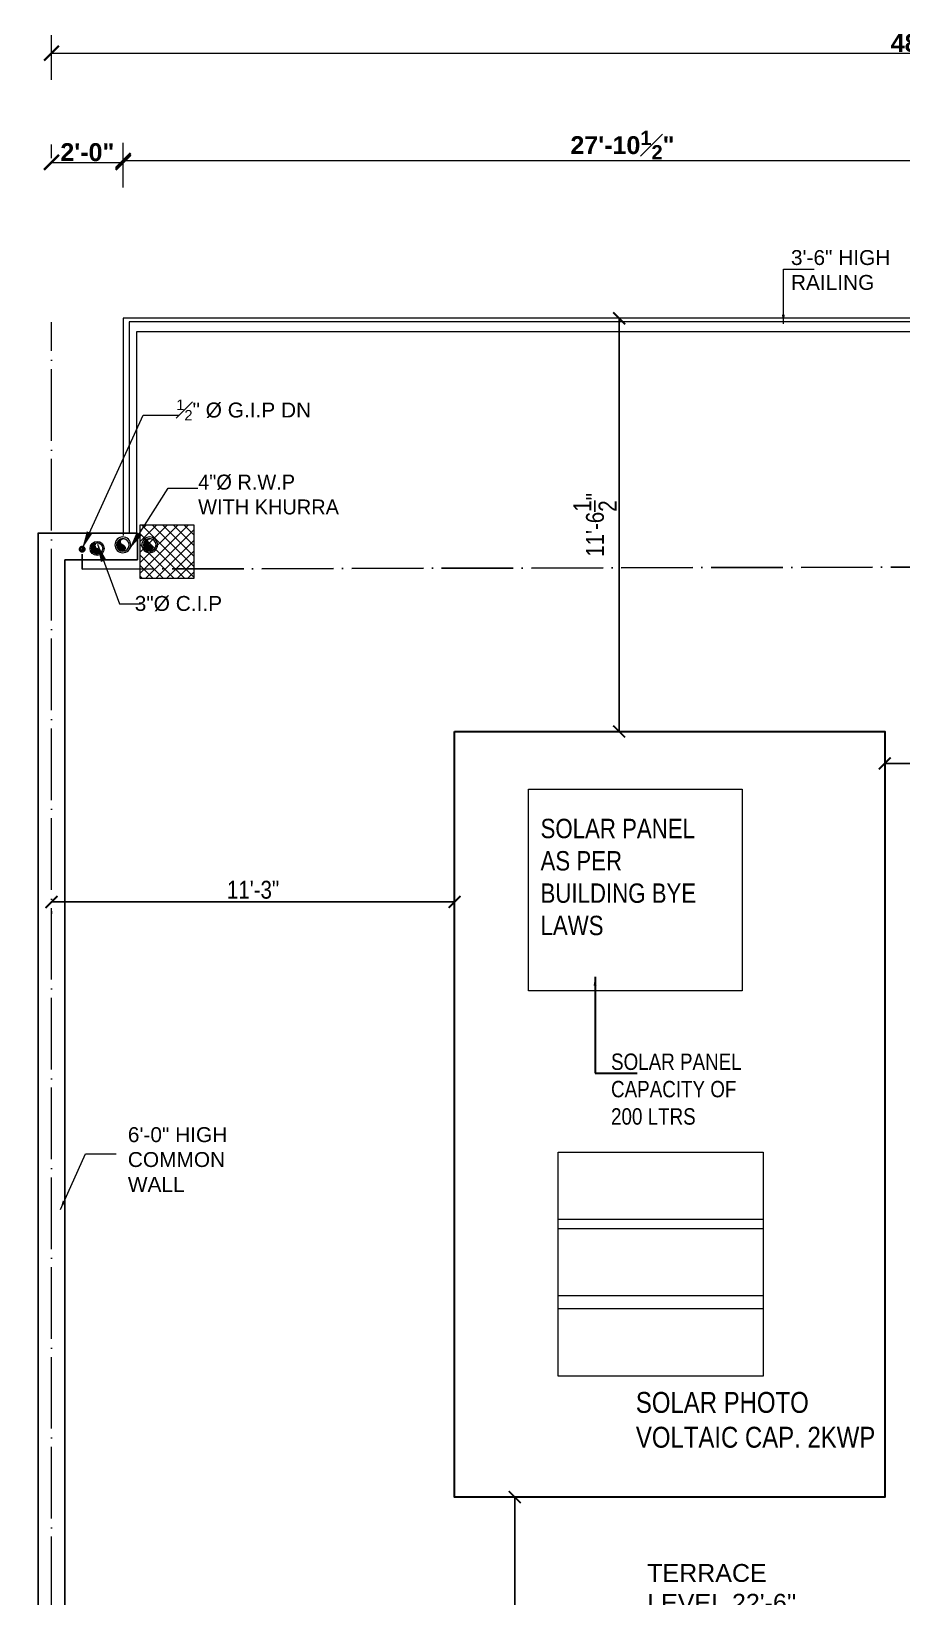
# Model space of a CAD drawing. Header units: feet. Extents: x 18471 to 30550, y -13540 to -11719.
# Drawn here: x 21426 to 21718, y -12922 to -12397 of the extents above; entities that cross this region are included whole.
import ezdxf

# ---------------------------------------------------------------- set-up
doc = ezdxf.new("R2010")
doc.units = ezdxf.units.FT
doc.header["$MEASUREMENT"] = 0
doc.header["$PDMODE"] = 2
doc.linetypes.add('ACAD_ISO04W100', pattern=[30, 24, -3, 0, -3])
doc.layers.get('0').update_dxf_attribs({"lineweight": 30})
doc.layers.add('BLK_1_TERRACESERVICE_UTILITYDISTANCE', color=25, linetype='Continuous', true_color=0x995f4c, plot=False)
for name, color, linetype, lineweight in [('center line', 253, 'ACAD_ISO04W100', 5), ('CWS', 94, 'Continuous', 9), ('DIM', 7, 'Continuous', 18), ('P-SOIL', 6, 'Continuous', 18), ('P-WASTE', 130, 'Continuous', 18), ('PL-C.W.S', 90, 'ACAD_ISO04W100', 25), ('PLANTERS', 58, 'Continuous', 13), ('pub health ser', 22, 'Continuous', 30), ('SANTRY', 1, 'Continuous', 20), ('SANTRY TEXT', 174, 'Continuous', 9), ('SOLAR_PANEL', 7, 'Continuous', 0), ('SOLAR_WATER_HEATER', 7, 'Continuous', 0), ('SPECS', 7, 'Continuous', 13), ('TEXT', 7, 'Continuous', 30), ('WALL', 10, 'Continuous', 30)]:
    doc.layers.add(name, color=color, linetype=linetype, lineweight=lineweight)
doc.styles.add('AR. TEXT 01', font='arialbd.ttf')
doc.styles.add('DIM TEXT', font='GOTHIC.TTF', dxfattribs={"height": 5})
doc.styles.add('p.h tex', font='techb___.ttf')
doc.styles.get("Standard").update_dxf_attribs({"font": 'ARIALN.TTF'})
doc.styles.add('TEX02', font='GARA.TTF')
doc.dimstyles.new('DIM 50', dxfattribs={"dimtxt": 6, "dimasz": 3, "dimexe": 6, "dimexo": 4, "dimgap": 0.3125, "dimtad": 1, "dimzin": 3, "dimdsep": 46, "dimlunit": 4, "dimtxsty": 'AR. TEXT 01', "dimblk": 'DOT', "dimcen": 0.09, "dimclrd": 5, "dimclre": 5, "dimclrt": 5, "dimazin": 0, "dimtfac": 0.8, "dimtofl": 0, "dimtmove": 1, "dimatfit": 3, "dimfxl": 6, "dimfxlon": 1, "dimfrac": 1, "dimtolj": 1, "dimtzin": 0, "dimlwd": -1, "dimlwe": -1, "dimarcsym": 1})
doc.dimstyles.new('DIM STYLE', dxfattribs={"dimtxt": 5, "dimasz": 3, "dimexe": 0, "dimexo": 0, "dimgap": 1.5, "dimtad": 1, "dimdec": 4, "dimzin": 3, "dimdsep": 46, "dimlunit": 4, "dimtxsty": 'DIM TEXT', "dimblk": 'ARCHTICK', "dimcen": 0, "dimdle": 1, "dimclrd": 256, "dimclre": 253, "dimclrt": 256, "dimadec": 0, "dimazin": 0, "dimtfac": 0.75, "dimtdec": 4, "dimtofl": 0, "dimtmove": 1, "dimatfit": 3, "dimfxl": 1, "dimfrac": 1, "dimtolj": 1, "dimtzin": 0, "dimlwd": -1, "dimlwe": -1, "dimarcsym": 0})
doc.dimstyles.get("Standard").update_dxf_attribs({"dimtxt": 6, "dimasz": 4, "dimexe": 4, "dimexo": 4, "dimgap": 1, "dimtad": 1, "dimdec": 1, "dimzin": 3, "dimdsep": 46, "dimlunit": 4, "dimtxsty": 'Standard', "dimblk": 'ARCHTICK', "dimcen": 0.09, "dimadec": 0, "dimazin": 0, "dimtfac": 1.004999999999999, "dimtdec": 1, "dimtofl": 0, "dimtmove": 2, "dimatfit": 3, "dimfxl": 4, "dimfxlon": 1, "dimtolj": 1, "dimtzin": 0, "dimarcsym": 0})

# ---------------------------------------------------------------- blocks, each defined once
blk = doc.blocks.new('_ArchTick')
at = {"color": 0, "linetype": 'ByBlock', "const_width": 0.15}
blk.add_lwpolyline([(-0.5, -0.5), (0.5, 0.5)], dxfattribs=at)
blk = doc.blocks.new('*D216')
at = {"layer": 'Defpoints', "color": 0, "transparency": 16777216}
for p in [(21432.79801133277, -12443.96963744386), (21456.7980113328, -12441.38894606664), (21456.7980113328, -12443.96963744385)]:
    blk.add_point(p, dxfattribs=at)
at = {"layer": 'DIM', "ltscale": 5, "transparency": 16777216}
for p, q in [((21432.79801133277, -12439.96963744386), (21432.79801133277, -12435.38894606664)), ((21456.7980113328, -12439.96963744385), (21456.7980113328, -12435.38894606664)), ((21432.79801133277, -12441.38894606664), (21456.7980113328, -12441.38894606664))]:
    blk.add_line(p, q, dxfattribs=at)
at = {"layer": 'DIM', "transparency": 16777216, "xscale": 5, "yscale": 5, "zscale": 5, "rotation": 180}
blk.add_blockref('_ArchTick', (21432.79801133277, -12441.38894606664), dxfattribs=at)
at = {"layer": 'DIM', "transparency": 16777216, "xscale": 5, "yscale": 5, "zscale": 5}
blk.add_blockref('_ArchTick', (21456.7980113328, -12441.38894606664), dxfattribs=at)
at = {"layer": 'DIM', "transparency": 16777216, "insert": (21444.79801133279, -12438.01644606664), "char_height": 6, "attachment_point": 5, "style": 'AR. TEXT 01'}
blk.add_mtext('\\A1;2\'-0"', dxfattribs=at)
blk = doc.blocks.new('*D217')
at = {"layer": 'Defpoints', "color": 0, "transparency": 16777216}
for p in [(21478.71469388965, -12493.65837288003), (21398.85132245502, -12565.63067112256), (21440.09025195441, -12565.63067112256)]:
    blk.add_point(p, dxfattribs=at)
at = {"layer": 'DIM', "ltscale": 5, "transparency": 16777216}
for p, q in [((21407.85132245502, -12493.65837288003), (21392.85132245502, -12493.65837288003)), ((21398.85132245502, -12493.65837288003), (21398.85132245502, -12565.63067112256)), ((21407.85132245502, -12565.63067112256), (21392.85132245502, -12565.63067112256))]:
    blk.add_line(p, q, dxfattribs=at)
at = {"layer": 'DIM', "transparency": 16777216, "xscale": 5, "yscale": 5, "zscale": 5}
for p, rotation in [((21398.85132245502, -12493.65837288003), 90), ((21398.85132245502, -12565.63067112256), 270)]:
    blk.add_blockref('_ArchTick', p, dxfattribs=dict(at, rotation=rotation))
at = {"layer": 'DIM', "transparency": 16777216, "insert": (21395.47882245502, -12529.64452200129), "char_height": 6, "attachment_point": 5, "rotation": 90, "style": 'AR. TEXT 01'}
blk.add_mtext('\\A1;6\'-0"', dxfattribs=at)
blk = doc.blocks.new('*D218')
at = {"layer": 'Defpoints', "color": 0, "transparency": 16777216}
for p in [(21434.3285725231, -12565.63067112256), (21398.85132245508, -12988.65837288005), (21448.06268889576, -12988.65837288005)]:
    blk.add_point(p, dxfattribs=at)
at = {"layer": 'DIM', "ltscale": 5, "transparency": 16777216}
for p, q in [((21407.85132245508, -12565.63067112256), (21392.85132245508, -12565.63067112256)), ((21398.85132245508, -12565.63067112256), (21398.85132245508, -12988.65837288005)), ((21407.85132245508, -12988.65837288005), (21392.85132245508, -12988.65837288005))]:
    blk.add_line(p, q, dxfattribs=at)
at = {"layer": 'DIM', "transparency": 16777216, "xscale": 5, "yscale": 5, "zscale": 5}
for p, rotation in [((21398.85132245508, -12565.63067112256), 90), ((21398.85132245508, -12988.65837288005), 270)]:
    blk.add_blockref('_ArchTick', p, dxfattribs=dict(at, rotation=rotation))
at = {"layer": 'DIM', "transparency": 16777216, "insert": (21395.47882245508, -12777.14452200131), "char_height": 6, "attachment_point": 5, "rotation": 90, "style": 'AR. TEXT 01'}
blk.add_mtext('\\A1;35\'-3"', dxfattribs=at)
blk = doc.blocks.new('*D219')
at = {"layer": 'Defpoints', "color": 0, "transparency": 16777216}
for p in [(22017.79801133277, -12404.78902547633), (22017.79801133277, -12556.33949283587), (21432.79801133277, -12602.67774282331)]:
    blk.add_point(p, dxfattribs=at)
at = {"layer": 'DIM', "ltscale": 5, "transparency": 16777216}
for p, q in [((21432.79801133277, -12413.78902547633), (21432.79801133277, -12398.78902547633)), ((22017.79801133277, -12413.78902547633), (22017.79801133277, -12398.78902547633)), ((21432.79801133277, -12404.78902547633), (22017.79801133277, -12404.78902547633))]:
    blk.add_line(p, q, dxfattribs=at)
at = {"layer": 'DIM', "transparency": 16777216, "xscale": 5, "yscale": 5, "zscale": 5, "rotation": 180}
blk.add_blockref('_ArchTick', (21432.79801133277, -12404.78902547633), dxfattribs=at)
at = {"layer": 'DIM', "transparency": 16777216, "xscale": 5, "yscale": 5, "zscale": 5}
blk.add_blockref('_ArchTick', (22017.79801133277, -12404.78902547633), dxfattribs=at)
at = {"layer": 'DIM', "transparency": 16777216, "insert": (21725.29801133277, -12401.41052547633), "char_height": 6, "attachment_point": 5, "style": 'AR. TEXT 01'}
blk.add_mtext('\\A1;48\'-9"', dxfattribs=at)
blk = doc.blocks.new('RWP')
at = {"layer": 'P-SOIL'}
h = blk.add_hatch(color=7, dxfattribs=at)
edge = h.paths.add_edge_path()
edge.add_ellipse((-58225.88443678952, -118219.5594493906), major_axis=(1.494147372830069, 1.494147372830069), ratio=0.9999999999971358, start_angle=35.6182046845361, end_angle=125.618203281105)
edge.add_ellipse((-58225.88443678952, -118219.5594493906), major_axis=(1.494147372827425, 1.494147372827423), ratio=0.9999999999948398, start_angle=125.618203281105, end_angle=215.6182018617833)
edge.add_ellipse((-58226.11501198305, -118220.5921985362), major_axis=(0.7482431835796156, 0.7482431835796152), ratio=0.9999999999816468, start_angle=218.8220523718932, end_angle=392.4143515007202)
edge.add_ellipse((-58225.65386160055, -118218.5267002386), major_axis=(-0.7482431836025633, 0.7482431836025631), ratio=0.9999999999430152, start_angle=-51.1779422807781, end_angle=122.41435150089211, ccw=False)
at = {"layer": 'P-SOIL', "color": 7, "extrusion": (0, 0, -1)}
for centre, major_axis, ratio, start_param, end_param in [((-58225.88443678952, -118219.5594493906), (1.867684216040422, 1.867684216040422), 0.99999999999517, 3.926990816989658, 10.21017612416924), ((-58225.88443678952, -118219.5594493906), (-1.494147372831555, 1.494147372831555), 0.9999999999934598, 5.497787143778865, 11.78097245095845), ((-58226.11501198302, -118220.5921985362), (-0.7482431836144129, 0.7482431836144129), 0.9999999999042399, 1.005059168248902, 4.258487346123779)]:
    blk.add_ellipse(centre, major_axis=major_axis, ratio=ratio, start_param=start_param, end_param=end_param, dxfattribs=at)
at = {"layer": 'P-SOIL', "color": 7, "extrusion": (0, 0, -0.9999999999999998)}
blk.add_ellipse((-58225.65386160053, -118218.5267002386), major_axis=(0.7482431836246272, 0.7482431836246272), ratio=0.99999999987498, start_param=2.575855494946888, end_param=5.829283672833697, dxfattribs=at)
blk = doc.blocks.new('_Dot')
at = {"color": 0, "linetype": 'ByBlock', "lineweight": -2}
blk.add_line((-0.5, 0), (-1, 0), dxfattribs=at)
at = {"color": 0, "linetype": 'ByBlock', "const_width": 0.5}
blk.add_lwpolyline([(-0.25, 0, 1), (0.25, 0, 1)], format="xyb", close=True, dxfattribs=at)
blk = doc.blocks.new('100')
at = {"layer": 'P-WASTE'}
blk.add_hatch(color=256, dxfattribs=at).paths.add_polyline_path([(0.3260249795212076, 1.973248008309383, 0.4142135551564638), (-1.973248001145293, 0.3260250230132442, 0.414213555159394), (-0.3260250724852085, -1.973247998235819, 0.9455893433159012), (-1.45519e-11, -5.457e-12, -0.9455892991167292)])
for radius in [2.499999999999999, 1.999999999999998]:
    blk.add_circle((2.12549e-09, -3.00588e-09), radius, dxfattribs=at)
for centre, start, end in [((0.21823989284348, 0.9774991942531398), 71.00664796697363, 257.4143515063175), ((-0.21823989285076, -0.97749919425223), 251.0066479669736, 77.41435150631733)]:
    blk.add_arc(centre, 1.001565437499833, start, end, dxfattribs=at)
blk = doc.blocks.new('DF DF')
at = {"layer": 'PL-C.W.S', "ltscale": 2}
h = blk.add_hatch(dxfattribs=at)
h.set_pattern_fill('JIS_LC_20', color=256, scale=0.00030976, style=0)
h.set_pattern_definition([(135.0000000015881, (-713.6371133431317, -1892.405334894047), (0.0045997013275512, 0.0045997013272962), []), (135.0000000015881, (-713.6372434423317, -1892.405334894047), (0.0045997013275512, 0.0045997013272962), [])])
edge = h.paths.add_edge_path()
edge.add_ellipse((-1141.155969474507, -1786.047756641909), major_axis=(-0.0172638459292222, 3.67380965955e-05), ratio=0.9999999999448315, start_angle=109.7335148373989, end_angle=250.5103398213486)
edge.add_ellipse((-1141.150174988148, -1786.064019041909), major_axis=(-0.0325247972641925, 1.33438009235e-05), ratio=0.9999999999445645, start_angle=180.0235064780413, end_angle=270.02350647804116, ccw=False)
edge.add_ellipse((-1141.150174988148, -1786.064019041909), major_axis=(0.0325247727854484, 4.20759883691e-05), ratio=0.9999999999445631, start_angle=269.92587879808355, end_angle=359.9258787994174, ccw=False)
edge.add_ellipse((-1141.143692296203, -1786.080281441909), major_axis=(0.0175068814637724, 7.0747587468e-06), ratio=0.9999999999445439, start_angle=111.71059004010041, end_angle=248.24310202751678, ccw=False)
at = {"layer": 'PL-C.W.S', "ltscale": 2, "extrusion": (0, 0, -1)}
for centre, major_axis, ratio, start_param, end_param in [((-1141.150174988148, -1786.064019041909), (0.0403307360506055, 3.58698504617e-05), 0.99999999994456, 3.142482045763561, 9.425667352943147), ((-1141.150174988148, -1786.064019041909), (0.0325247258547981, 6.94492913112e-05), 0.9999999999445602, 3.14372792710681, 9.426913234286395), ((-1141.143692296203, -1786.080281441909), (-0.0175068160262084, 4.83866055586e-05), 0.9999999999442701, -1.194234800505054, 1.188707069907176), ((-1141.157000834208, -1786.047895540491), (0.0175068160262084, -4.83866055586e-05), 0.9999999999442701, -1.194234800505054, 1.188707069907176)]:
    blk.add_ellipse(centre, major_axis=major_axis, ratio=ratio, start_param=start_param, end_param=end_param, dxfattribs=at)
blk = doc.blocks.new('*D223')
at = {"layer": 'Defpoints', "color": 0, "transparency": 16777216}
for p in [(21791.29801133277, -12440.8034724353), (21456.79801133277, -12493.65837288003), (21791.29801133277, -12493.65837288003)]:
    blk.add_point(p, dxfattribs=at)
at = {"layer": 'DIM', "ltscale": 5, "transparency": 16777216}
for p, q in [((21456.79801133277, -12449.8034724353), (21456.79801133277, -12434.8034724353)), ((21791.29801133277, -12449.8034724353), (21791.29801133277, -12434.8034724353)), ((21456.79801133277, -12440.8034724353), (21791.29801133277, -12440.8034724353))]:
    blk.add_line(p, q, dxfattribs=at)
at = {"layer": 'DIM', "transparency": 16777216, "xscale": 5, "yscale": 5, "zscale": 5, "rotation": 180}
blk.add_blockref('_ArchTick', (21456.79801133277, -12440.8034724353), dxfattribs=at)
at = {"layer": 'DIM', "transparency": 16777216, "xscale": 5, "yscale": 5, "zscale": 5}
blk.add_blockref('_ArchTick', (21791.29801133277, -12440.8034724353), dxfattribs=at)
at = {"layer": 'DIM', "transparency": 16777216, "insert": (21624.04801133277, -12435.6255724353), "char_height": 6, "attachment_point": 5, "style": 'AR. TEXT 01'}
blk.add_mtext('\\A1;27\'-10{\\H0.800000x;\\S1#2;}"', dxfattribs=at)
blk = doc.blocks.new('*D231')
at = {"layer": 'BLK_1_TERRACESERVICE_UTILITYDISTANCE', "color": 0, "lineweight": -2, "transparency": 16777216}
for p, q in [((21618.9495907716, -12493.65837288004), (21618.9495907716, -12493.65837288004)), ((21622.9495907716, -12632.17244247835), (21622.9495907716, -12493.65837288004)), ((21619.72557401065, -12632.17244247835), (21618.9495907716, -12632.17244247835))]:
    blk.add_line(p, q, dxfattribs=at)
at = {"layer": 'Defpoints', "color": 0, "transparency": 16777216}
for p in [(21622.9495907716, -12493.65837288004), (21622.9495907716, -12493.65837288004), (21623.72557401065, -12632.17244247835)]:
    blk.add_point(p, dxfattribs=at)
at = {"layer": 'BLK_1_TERRACESERVICE_UTILITYDISTANCE', "color": 0, "lineweight": -2, "transparency": 16777216, "xscale": 4, "yscale": 4, "zscale": 4}
for p, rotation in [((21622.9495907716, -12493.65837288004), 90), ((21622.9495907716, -12632.17244247835), 270)]:
    blk.add_blockref('_ArchTick', p, dxfattribs=dict(at, rotation=rotation))
at = {"layer": 'BLK_1_TERRACESERVICE_UTILITYDISTANCE', "color": 0, "transparency": 16777216, "insert": (21614.83939557641, -12562.91540767919), "char_height": 6, "attachment_point": 5, "rotation": 90}
blk.add_mtext('\\A1;11\'-6{\\H1.005000x;\\S1/2;}"', dxfattribs=at)
blk = doc.blocks.new('*D232')
at = {"layer": 'BLK_1_TERRACESERVICE_UTILITYDISTANCE', "color": 0, "lineweight": -2, "transparency": 16777216}
for p, q in [((21432.79801133277, -12689.28458023228), (21567.81476201695, -12689.28458023228)), ((21432.79801133277, -12692.39905002021), (21432.79801133277, -12693.28458023228)), ((21567.81476201695, -12692.39905002021), (21567.81476201695, -12693.28458023228))]:
    blk.add_line(p, q, dxfattribs=at)
at = {"layer": 'Defpoints', "color": 0, "transparency": 16777216}
for p in [(21432.79801133277, -12688.39905002021), (21567.81476201695, -12688.39905002021), (21567.81476201695, -12689.28458023228)]:
    blk.add_point(p, dxfattribs=at)
at = {"layer": 'BLK_1_TERRACESERVICE_UTILITYDISTANCE', "color": 0, "lineweight": -2, "transparency": 16777216, "xscale": 4, "yscale": 4, "zscale": 4, "rotation": 180}
blk.add_blockref('_ArchTick', (21432.79801133277, -12689.28458023228), dxfattribs=at)
at = {"layer": 'BLK_1_TERRACESERVICE_UTILITYDISTANCE', "color": 0, "lineweight": -2, "transparency": 16777216, "xscale": 4, "yscale": 4, "zscale": 4}
blk.add_blockref('_ArchTick', (21567.81476201695, -12689.28458023228), dxfattribs=at)
at = {"layer": 'BLK_1_TERRACESERVICE_UTILITYDISTANCE', "color": 0, "transparency": 16777216, "insert": (21500.30638667486, -12685.22151716922), "char_height": 6, "attachment_point": 5}
blk.add_mtext('\\A1;11\'-3"', dxfattribs=at)
blk = doc.blocks.new('*D233')
at = {"layer": 'BLK_1_TERRACESERVICE_UTILITYDISTANCE', "color": 0, "lineweight": -2, "transparency": 16777216}
for p, q in [((21711.91790543557, -12636.17244247835), (21711.91790543557, -12646.85698643132)), ((22017.79801133277, -12641.14485294914), (22017.79801133277, -12638.85698643132)), ((21711.91790543557, -12642.85698643132), (22017.79801133277, -12642.85698643132))]:
    blk.add_line(p, q, dxfattribs=at)
at = {"layer": 'Defpoints', "color": 0, "transparency": 16777216}
for p in [(21711.91790543557, -12632.17244247835), (22017.79801133277, -12642.85698643132), (22017.79801133277, -12645.14485294914)]:
    blk.add_point(p, dxfattribs=at)
at = {"layer": 'BLK_1_TERRACESERVICE_UTILITYDISTANCE', "color": 0, "lineweight": -2, "transparency": 16777216, "xscale": 4, "yscale": 4, "zscale": 4, "rotation": 180}
blk.add_blockref('_ArchTick', (21711.91790543557, -12642.85698643132), dxfattribs=at)
at = {"layer": 'BLK_1_TERRACESERVICE_UTILITYDISTANCE', "color": 0, "lineweight": -2, "transparency": 16777216, "xscale": 4, "yscale": 4, "zscale": 4}
blk.add_blockref('_ArchTick', (22017.79801133277, -12642.85698643132), dxfattribs=at)
at = {"layer": 'BLK_1_TERRACESERVICE_UTILITYDISTANCE', "color": 0, "transparency": 16777216, "insert": (21864.85795838417, -12638.79392336826), "char_height": 6, "attachment_point": 5}
blk.add_mtext('\\A1;25\'-6"', dxfattribs=at)
blk = doc.blocks.new('*D234')
at = {"layer": 'BLK_1_TERRACESERVICE_UTILITYDISTANCE', "color": 0, "lineweight": -2, "transparency": 16777216}
for p, q in [((21584.68091911028, -12888.74045904336), (21583.94548478834, -12888.74045904336)), ((21587.94548478834, -12888.74045904336), (21587.94548478834, -13060.65837288007)), ((21584.68091911028, -13060.65837288007), (21583.94548478834, -13060.65837288007))]:
    blk.add_line(p, q, dxfattribs=at)
at = {"layer": 'Defpoints', "color": 0, "transparency": 16777216}
for p in [(21588.68091911028, -12888.74045904336), (21587.94548478834, -13060.65837288007), (21588.68091911028, -13060.65837288007)]:
    blk.add_point(p, dxfattribs=at)
at = {"layer": 'BLK_1_TERRACESERVICE_UTILITYDISTANCE', "color": 0, "lineweight": -2, "transparency": 16777216, "xscale": 4, "yscale": 4, "zscale": 4}
for p, rotation in [((21587.94548478834, -12888.74045904336), 90), ((21587.94548478834, -13060.65837288007), 270)]:
    blk.add_blockref('_ArchTick', p, dxfattribs=dict(at, rotation=rotation))
at = {"layer": 'BLK_1_TERRACESERVICE_UTILITYDISTANCE', "color": 0, "transparency": 16777216, "insert": (21583.93347277632, -12974.69941596172), "char_height": 6, "attachment_point": 5, "rotation": 90}
blk.add_mtext('\\A1;14\'-4"', dxfattribs=at)

msp = doc.modelspace()

# ---------------------------------------------------------------- hatches: boundary and pattern name
at = {"layer": 'pub health ser', "lineweight": 0, "true_color": 0x939598}
h = msp.add_hatch(dxfattribs=at)
h.set_pattern_fill('ANSI37', color=252, scale=20, angle=-90.00000000000001, style=0)
h.set_pattern_definition([(-45.00000000000006, (-2220.789000588681, 46458.52925260288), (1.767766952966369, 1.767766952966367), []), (44.99999999999995, (-2220.789000588681, 46458.52925260288), (-1.767766952966367, 1.767766952966369), [])])
h.paths.add_polyline_path([(21480.49968150749, -12580.85608633225), (21480.49968150751, -12562.85608633225), (21462.49968150751, -12562.85608633222), (21462.49968150751, -12580.85608633222)])
edge = h.paths.add_edge_path(flags=16)
edge.add_ellipse((21470.82412869715, -12571.29411330279), major_axis=(0.7482431836542677, 0.7482431836542677), ratio=0.999999999800657, start_angle=51.17794786418325, end_angle=63.99335204062713)
edge.add_ellipse((21471.05470389067, -12572.32686244837), major_axis=(1.494147372824954, 1.494147372824954), ratio=1, start_angle=54.38179825586201, end_angle=60.789499034851985, ccw=False)

# ---------------------------------------------------------------- linework, layer by layer
at = {"elevation": 0.02260156391333}
msp.add_lwpolyline([(21567.81476201695, -12632.17244247835), (21711.91790543557, -12632.17244247835), (21711.91790543557, -12888.74045904336), (21567.81476201695, -12888.74045904336)], close=True, dxfattribs=at)
at = {"layer": 'center line'}
msp.add_line((21432.79801133277, -13196.91266858144, 0.02260156391333), (21432.79801133277, -12494.9966660264, 0.02260156391333), dxfattribs=at)
at = {"layer": 'PL-C.W.S'}
msp.add_lwpolyline([(21443.06754878032, -12572.73076457674), (21443.06754878032, -12577.72269171013), (21760.81734531922, -12576.97269171013), (21761.45942319064, -12681.23104872307)], dxfattribs=at)
at = {"layer": 'PLANTERS', "ltscale": 15}
msp.add_line((21456.79801133277, -12493.65837288003, 0.02260156391333), (21456.7980113328, -12566.40837287718, 0.02260156391333), dxfattribs=at)
at = {"layer": 'PLANTERS', "ltscale": 15, "elevation": 0.02260156391333}
for points in [[(21993.79801133277, -12520.65837288003), (21993.84049783186, -12448.65837288004), (21791.29801133277, -12448.65837288004), (21791.29801133277, -12493.65837288004), (21456.79801133277, -12493.65837288003)], [(21991.74940058433, -12519.86560248369), (21991.7767044788, -12449.88067112541), (21793.24934381752, -12449.88067112541), (21793.24934381752, -12494.88067112541), (21458.74934381752, -12494.8806711254), (21458.74934381755, -12565.63067112254)], [(21989.29813905806, -12520.62446843618), (21989.30646469675, -12453.15837288004), (21795.79801133277, -12453.15837288004), (21795.79801133277, -12498.15837288004), (21461.29801133277, -12498.15837288003), (21461.2980113328, -12566.40837287718)]]:
    msp.add_lwpolyline(points, dxfattribs=at)
at = {"layer": 'pub health ser', "color": 252, "lineweight": 0, "true_color": 0x939598, "elevation": 0.02260156391333}
msp.add_lwpolyline([(21462.49968150751, -12562.85608633225), (21480.49968150751, -12562.85608633225), (21480.49968150751, -12580.85608633223), (21462.49968150751, -12580.85608633223)], close=True, dxfattribs=at)
at = {"layer": 'SANTRY', "elevation": 0.02260156391333}
for points in [[(21602.49718921797, -12773.12089176626), (21671.21759441955, -12773.12089176626), (21671.21759441955, -12795.69527986269), (21602.49718921797, -12795.69527986269)], [(21602.49718921797, -12798.74587560965), (21671.21759441955, -12798.74587560965), (21671.21759441955, -12821.32026370605), (21602.49718921797, -12821.32026370605)], [(21602.49718921797, -12825.59109589445), (21671.21759441955, -12825.59109589445), (21671.21759441955, -12848.16548399082), (21602.49718921797, -12848.16548399082)]]:
    msp.add_lwpolyline(points, close=True, dxfattribs=at)
at = {"layer": 'SOLAR_PANEL', "color": 3, "elevation": 0.02260156391333}
msp.add_lwpolyline([(21602.49718921797, -12773.12089176626), (21671.21759441955, -12773.12089176626), (21671.21759441955, -12848.16548399082), (21602.49718921797, -12848.16548399082)], close=True, dxfattribs=at)
at = {"layer": 'SOLAR_WATER_HEATER', "color": 1, "elevation": 0.02260156391333}
msp.add_lwpolyline([(21592.56591340109, -12651.44792283863), (21664.18900048355, -12651.44792283863), (21664.18900048355, -12719.09858094455), (21592.56591340109, -12719.09858094455)], close=True, dxfattribs=at)
at = {"layer": 'WALL', "lineweight": 25}
for p, q in [((21461.56591490252, -12565.63067112254, 0.02260156391333), (21428.24934381752, -12565.63067112256, 0.02260156391333)), ((21428.29801133277, -12988.65837288005, 0.02260156391333), (21428.29801133277, -12565.63067112256, 0.02260156391333)), ((21461.56591490252, -12574.63067112253, 0.02260156391333), (21461.56591490252, -12565.6306711225, 0.02260156391333)), ((21461.56591490252, -12574.63067112253, 0.02260156391333), (21437.24934381751, -12574.63067112253, 0.02260156391333)), ((21437.29801133276, -12979.65837288004, 0.02260156391333), (21437.29801133279, -12574.63067112253, 0.02260156391333))]:
    msp.add_line(p, q, dxfattribs=at)

# ---------------------------------------------------------------- block references
at = {"layer": 'P-WASTE', "xscale": 0.9400695655276597, "yscale": 0.9400695655276597, "zscale": 0.9400695655276597}
msp.add_blockref('100', (21448.06898167174, -12570.78828545156), dxfattribs=at)
at = {"layer": 'PL-C.W.S', "xscale": 22.60173912992468, "yscale": 22.60173912992468, "zscale": 22.60173912992468}
msp.add_blockref('DF DF', (47235.04530120933, 27797.08380792839), dxfattribs=at)
at = {"layer": 'WALL'}
for p in [(79682.56408582615, 105649.9572100694, 0.02260156391333), (79691.56408582612, 105649.9572100694, 0.02260156391333)]:
    msp.add_blockref('RWP', p, dxfattribs=at)

# ---------------------------------------------------------------- texts
at = {"insert": (21628.54896659161, -12853.51720725801, 0.02260156391333), "char_height": 7, "width": 81.36893884395619, "attachment_point": 1}
msp.add_mtext('\\A1;{\\H1x;SOLAR PHOTO VOLTAIC CAP. 2KWP}', dxfattribs=at)
at = {"layer": 'CWS', "ltscale": 0.2, "insert": (21474.58790762979, -12527.90255263801), "char_height": 5, "width": 71.7429229065092, "attachment_point": 7, "style": 'p.h tex'}
msp.add_mtext('\\A1;{\\fArial|b0|i0|c0|p34;\\H0.7x;\\S1#2;\\H1.429x;"\\H1x; %%C G.I.P DN}', dxfattribs=at)
at = {"layer": 'SANTRY TEXT', "color": 5, "ltscale": 25, "char_height": 5, "width": 68.77202682150889, "style": 'DIM TEXT'}
for s, insert, attachment_point in [('\\A1;4"%%C R.W.P\\PWITH KHURRA', (21481.91463585663, -12546.05552558456, 0.02260156391333), 1), ('\\A1;{\\fArial|b0|i0|c0|p34;3"%%C C.I.P}', (21489.92878385685, -12586.73223841448), 3)]:
    msp.add_mtext(s, dxfattribs=dict(at, insert=insert, attachment_point=attachment_point))
at = {"layer": 'SANTRY TEXT', "insert": (21596.6156500108, -12661.4038053479, 0.02260156391333), "char_height": 6.5, "width": 102.3086452950774, "attachment_point": 1}
msp.add_mtext('\\A1;SOLAR PANEL\\PAS PER \\PBUILDING BYE \\PLAWS', dxfattribs=at)
at = {"layer": 'TEXT'}
for s, insert, char_height, width, attachment_point in [('{\\fArial|b0|i0|c0|p34;3\'-6" HIGH \\PRAILING}', (21680.4902354517, -12470.7977739333, 0.02260156391333), 5, 37.04403607775379, 1), ('\\A1;SOLAR PANEL\\PCAPACITY OF 200 LTRS', (21620.22449150004, -12763.99928131462, 0.02260156391333), 5.5, 48.88069566952981, 7), ('{\\fArial|b0|i0|c0|p34;6\'-0" HIGH \\PCOMMON WALL}', (21458.36339229713, -12764.77497008002, 0.02260156391333), 5, 37.04403607775379, 1)]:
    msp.add_mtext(s, dxfattribs=dict(at, insert=insert, char_height=char_height, width=width, attachment_point=attachment_point))
at = {"layer": 'TEXT', "insert": (21632.32501403276, -12911.1793710856, 0.02260156391333), "char_height": 6, "width": 63.03306711644836, "attachment_point": 1, "style": 'TEX02'}
msp.add_mtext("\\A1;{\\fArial|b0|i0|c0|p34;TERRACE \\PLEVEL 22'-6'' FROM R.L}", dxfattribs=at)

# ---------------------------------------------------------------- dimensions: what is measured, and where the dimension line sits
at = {"layer": 'BLK_1_TERRACESERVICE_UTILITYDISTANCE', "color": 37}
for base, p1, p2, picture, middle in [((21622.9495907716, -12493.65837288004, 0.02260156391333), (21623.72557401065, -12632.17244247835, 0.02260156391333), (21622.9495907716, -12493.65837288004, 0.02260156391333), '*D231', (21614.83939557641, -12562.91540767919, 0.02260156391333)), ((21587.94548478834, -13060.65837288007, 0.02260156391333), (21588.68091911028, -12888.74045904336, 0.02260156391333), (21588.68091911028, -13060.65837288007, 0.02260156391333), '*D234', (21583.93347277632, -12974.69941596172, 0.02260156391333))]:
    dim = msp.add_linear_dim(base=base, p1=p1, p2=p2, angle=90, dimstyle='Standard', override={"dimfxl": 7}, dxfattribs=at)
    dim.commit()
    dim.dimension.update_dxf_attribs({"geometry": picture, "text_midpoint": middle})
dim = msp.add_linear_dim(base=(22017.79801133277, -12642.85698643132, 0.02260156391333), p1=(21711.91790543557, -12632.17244247835, 0.02260156391333), p2=(22017.79801133277, -12645.14485294914, 0.02260156391333), dimstyle='Standard', override={"dimfxl": 7}, dxfattribs=at)
dim.commit()
dim.dimension.update_dxf_attribs({"geometry": '*D233', "text_midpoint": (21864.85795838417, -12638.79392336826, 0.02260156391333)})
at = {"layer": 'BLK_1_TERRACESERVICE_UTILITYDISTANCE', "color": 39}
dim = msp.add_linear_dim(base=(21567.81476201695, -12689.28458023228, 0.02260156391333), p1=(21432.79801133277, -12688.39905002021, 0.02260156391333), p2=(21567.81476201695, -12688.39905002021, 0.02260156391333), dimstyle='Standard', override={"dimfxl": 7}, dxfattribs=at)
dim.commit()
dim.dimension.update_dxf_attribs({"geometry": '*D232', "text_midpoint": (21500.30638667486, -12685.22151716922, 0.02260156391333)})
at = {"layer": 'DIM', "ltscale": 5}
for base, p1, p2, override, picture, middle in [((22017.79801133277, -12404.78902547633, 0.02260156391333), (21432.79801133277, -12602.67774282331, 0.02260156391333), (22017.79801133277, -12556.33949283587, 0.02260156391333), {"dimtxt": 6, "dimasz": 5, "dimblk": 'ArchTick', "dimclrd": 256, "dimclre": 256, "dimclrt": 256, "dimfxl": 9}, '*D219', (21725.29801133277, -12401.41052547633, 0.02260156391333)), ((21456.7980113328, -12441.38894606664, 0.02260156391333), (21432.79801133277, -12443.96963744386, 0.02260156391333), (21456.7980113328, -12443.96963744385, 0.02260156391333), {"dimtxt": 6, "dimasz": 5, "dimblk": 'ArchTick', "dimclrd": 256, "dimclre": 256, "dimclrt": 256, "dimfxl": 9}, '*D216', (21444.79801133279, -12438.01644606664, 0.02260156391333)), ((21791.29801133277, -12440.8034724353, 0.02260156391333), (21456.79801133277, -12493.65837288003, 0.02260156391333), (21791.29801133277, -12493.65837288003, 0.02260156391333), {"dimasz": 5, "dimblk": 'ArchTick', "dimclrd": 256, "dimclre": 256, "dimclrt": 256, "dimfxl": 9}, '*D223', (21624.04801133277, -12435.6255724353, 0.02260156391333))]:
    dim = msp.add_linear_dim(base=base, p1=p1, p2=p2, dimstyle='DIM 50', override=override, dxfattribs=at)
    dim.commit()
    dim.dimension.update_dxf_attribs({"geometry": picture, "text_midpoint": middle})
for base, p1, p2, picture, middle in [((21398.85132245502, -12565.63067112256, 0.02260156391333), (21478.71469388965, -12493.65837288003, 0.02260156391333), (21440.09025195441, -12565.63067112256, 0.02260156391333), '*D217', (21395.47882245502, -12529.64452200129, 0.02260156391333)), ((21398.85132245508, -12988.65837288005, 0.02260156391333), (21434.3285725231, -12565.63067112256, 0.02260156391333), (21448.06268889576, -12988.65837288005, 0.02260156391333), '*D218', (21395.47882245508, -12777.14452200131, 0.02260156391333))]:
    dim = msp.add_linear_dim(base=base, p1=p1, p2=p2, angle=90, dimstyle='DIM 50', override={"dimtxt": 6, "dimasz": 5, "dimblk": 'ArchTick', "dimclrd": 256, "dimclre": 256, "dimclrt": 256, "dimfxl": 9}, dxfattribs=at)
    dim.commit()
    dim.dimension.update_dxf_attribs({"geometry": picture, "text_midpoint": middle})

# ---------------------------------------------------------------- leaders
at = {"layer": 'P-SOIL', "ltscale": 10}
for points, override in [([(21443.04419020186, -12570.90795420286), (21463.49639909702, -12526.16186303047), (21475.3610404079, -12526.16186303047)], {"dimasz": 6, "dimtad": 0}), ([(21448.15690923864, -12569.36155267471), (21455.59229545209, -12589.34718332236), (21462.61563558253, -12589.34718332236)], {"dimasz": 6, "dimgap": 2.5, "dimtad": 0})]:
    msp.add_leader(points, dimstyle='DIM 50', override=override, dxfattribs=at)
at = {"layer": 'P-SOIL'}
msp.add_leader([(21458.8943989878, -12571.03056644011, 0.02260156391333), (21471.81757404071, -12550.60253245211, 0.02260156391333), (21481.82577272879, -12550.60253245211, 0.02260156391333)], dimstyle='DIM 50', override={"dimasz": 6, "dimtad": 0}, dxfattribs=at)
at = {"layer": 'SPECS'}
for points in [[(21677.9550524938, -12495.46129149067, 0.02260156391333), (21677.95505249379, -12477.21056266011, 0.02260156391333), (21688.31626805723, -12477.21056266011, 0.02260156391333)], [(21435.77002022658, -12792.34102787551, 0.02260156391333), (21444.12285206596, -12773.66252311204, 0.02260156391333), (21454.4840676294, -12773.66252311204, 0.02260156391333)]]:
    msp.add_leader(points, dimstyle='DIM STYLE', override={"dimtad": 0}, dxfattribs=at)
at = {"layer": 'TEXT', "lineweight": 15}
msp.add_leader([(21614.87785171238, -12714.34416101074, 0.02260156391333), (21614.87785171238, -12746.70717354651, 0.02260156391333), (21628.99554421413, -12746.70717354651, 0.02260156391333)], dimstyle='DIM 50', override={"dimgap": 2.5, "dimtad": 0}, dxfattribs=at)

doc.saveas('drawing.dxf')
